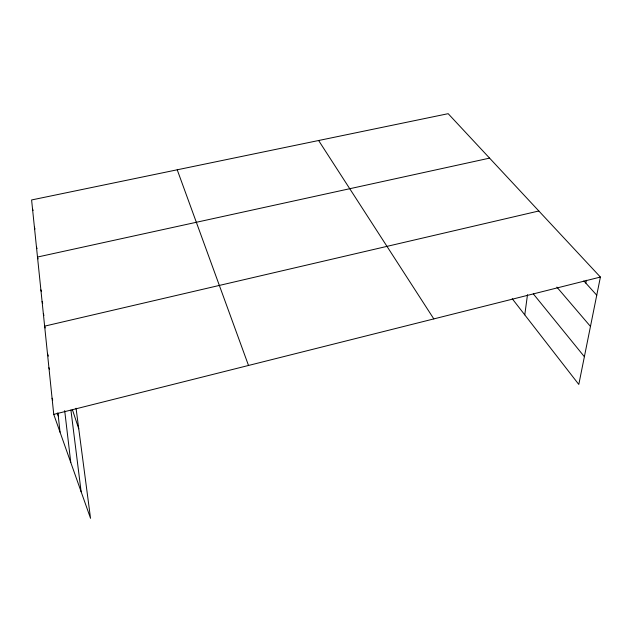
<?xml version="1.0" encoding="UTF-8"?>
<svg xmlns="http://www.w3.org/2000/svg" width="632" height="632" viewBox="0 0 632 632"><rect width="100%" height="100%" fill="white"/><g stroke="black" fill="none" stroke-linecap="round" stroke-linejoin="round"><path stroke-width="0.95" d="M524.773 314.87L527.499 294.694M585.824 283.112L586.362 280.26M76.045 408.24L90.542 518.319L53.744 414.394L31.6 199.957L448.167 113.681L600.4 277.053L578.801 384.438L512.22 298.707M53.744 414.394L600.4 277.053M538.835 210.985L44.627 326.144L45.235 327.969M489.579 158.126L37.493 257.042L38.086 258.907M583.85 280.916L596.75 295.215M556.847 287.086L590.47 326.428M533.345 293.904L584.379 356.709M318.615 140.509L433.821 318.907M177.221 169.795L248.51 365.462M52.077 398.223L52.725 400.088M57.291 413.138L58.27 415.935M48.925 367.737L49.557 369.594M47.44 353.351L48.38 356.124M72.325 409.457L78.755 428.788M43.339 313.638L43.94 315.455M42.091 301.551L42.684 303.36M40.883 289.867L41.467 291.668M36.435 246.788L37.019 248.637M34.412 227.204L34.989 229.029M32.508 208.765L33.069 210.575M70.918 410.081L81.125 491.728M64.693 410.634L70.776 462.49M57.954 413.012L60.032 432.146"/></g></svg>
